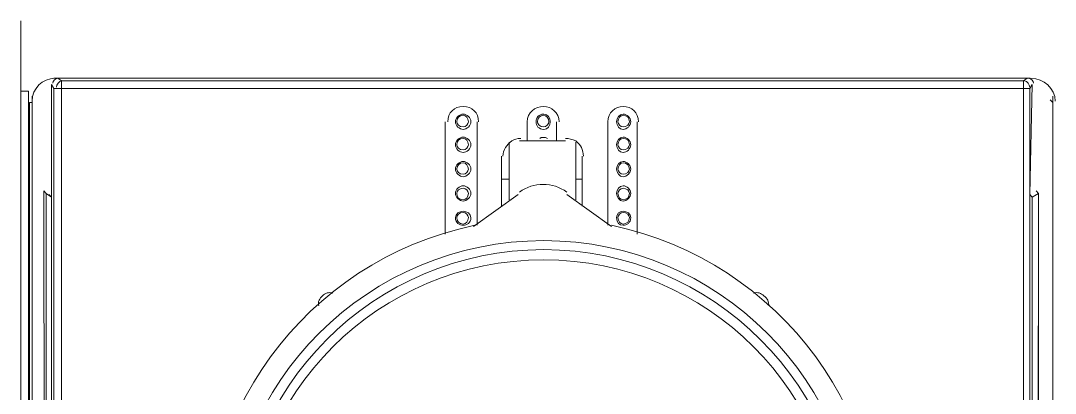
# Model space of a CAD drawing. Header units: metres. Extents: x 2999 to 3164, y 1641 to 1678.
# Drawn here: x 3007.991 to 3009.246, y 1654.757 to 1655.209 of the extents above; entities that cross this region are included whole.
import ezdxf

# ---------------------------------------------------------------- set-up
doc = ezdxf.new("R2010")
doc.units = ezdxf.units.M

msp = doc.modelspace()

# ---------------------------------------------------------------- linework, layer by layer
at = {"color": 7, "linetype": 'Continuous', "lineweight": 20, "true_color": 0x000007}
for points in [[(3007.9907, 1655.2093), (3007.9907, 1652.6781), (3007.9907, 1652.6781)], [(3007.9907, 1655.2093), (3007.9907, 1652.6781), (3007.9907, 1652.6781)], [(3009.2152, 1655.1395), (3008.031, 1655.1395), (3008.031, 1655.1395)], [(3008.0357, 1655.1395), (3008.0403, 1655.1364), (3008.0403, 1655.1364)], [(3009.2121, 1655.1395), (3008.0357, 1655.1395), (3008.0357, 1655.1395)], [(3008.0403, 1655.1364), (3009.2074, 1655.1364), (3009.2074, 1655.1364)], [(3009.2074, 1655.127), (3008.0403, 1655.127), (3008.0403, 1655.1364)], [(3009.2074, 1655.1364), (3009.2121, 1655.1395), (3009.2121, 1655.1395)], [(3009.2152, 1655.127), (3009.2074, 1655.127), (3009.2074, 1655.1364)], [(3007.9907, 1654.0407), (3008, 1654.0438), (3008, 1655.1239), (3007.9907, 1655.1239)], [(3008.031, 1653.2104), (3008.031, 1655.127), (3008.0279, 1655.1317), (3008.0279, 1654.9951)], [(3008.031, 1655.127), (3008.0403, 1655.127), (3008.0403, 1653.5006)], [(3009.2074, 1653.4059), (3009.2074, 1655.127), (3009.2074, 1655.127)], [(3009.2183, 1654.9951), (3009.2152, 1654.9982), (3009.2183, 1655.1317), (3009.2152, 1655.127), (3009.2152, 1653.4059)], [(3008.0046, 1655.11), (3008.0015, 1655.11), (3008.0015, 1655.11)], [(3008.0015, 1655.11), (3008.0015, 1652.6905), (3008.0015, 1652.6905)], [(3008.0046, 1655.1177), (3008.0046, 1652.692), (3008.0046, 1652.692)], [(3009.2431, 1655.11), (3009.24, 1655.1131), (3009.24, 1655.1131)], [(3009.2431, 1655.1177), (3009.2431, 1652.692), (3009.2431, 1652.692)], [(3009.2431, 1655.11), (3009.2431, 1652.6905), (3009.2431, 1652.6905)], [(3008.5059, 1655.0867), (3008.5059, 1654.9501), (3008.5059, 1654.9501)], [(3008.5447, 1654.961), (3008.5447, 1655.0867), (3008.5447, 1655.0867)], [(3008.6052, 1655.0867), (3008.6052, 1655.0634), (3008.6052, 1655.0634)], [(3008.6409, 1655.0634), (3008.6409, 1655.0867), (3008.6409, 1655.0867)], [(3008.703, 1655.0867), (3008.703, 1654.961), (3008.703, 1654.961)], [(3008.7387, 1654.9501), (3008.7387, 1655.0867), (3008.7387, 1655.0867)], [(3008.5835, 1655.0619), (3008.5835, 1655.0169), (3008.5835, 1655.0169)], [(3008.5959, 1655.0634), (3008.6518, 1655.0634), (3008.6518, 1655.0634)], [(3008.6254, 1655.0634), (3008.6239, 1655.0634), (3008.6223, 1655.0634)], [(3008.6642, 1655.0619), (3008.6642, 1655.0169), (3008.6642, 1655.0169)], [(3008.5742, 1655.0448), (3008.5742, 1655.0169), (3008.5742, 1655.0169)], [(3008.672, 1655.0448), (3008.672, 1655.0169), (3008.672, 1655.0169)], [(3008.5835, 1654.992), (3008.5835, 1655.0169), (3008.5742, 1655.0169), (3008.5742, 1654.9843)], [(3008.672, 1654.9843), (3008.672, 1655.0169), (3008.6642, 1655.0169), (3008.6642, 1654.992)], [(3008.0217, 1654.9998), (3008.0186, 1655.0029), (3008.0217, 1652.7541)], [(3008.0279, 1652.7541), (3008.0279, 1654.9951), (3008.0217, 1654.9998), (3008.0217, 1652.7541)], [(3008.0279, 1654.9951), (3008.0248, 1654.9982), (3008.0248, 1654.9982)], [(3008.5401, 1654.9594), (3008.5944, 1654.9982), (3008.5944, 1654.9982)], [(3008.6534, 1654.9982), (3008.7077, 1654.9594), (3008.7077, 1654.9594)], [(3009.226, 1652.7541), (3009.226, 1654.9998), (3009.2183, 1654.9951), (3009.2183, 1652.7541)], [(3009.226, 1652.7541), (3009.2229, 1652.7572), (3009.226, 1654.9998), (3009.2229, 1655.0029)]]:
    msp.add_lwpolyline(points, dxfattribs=at)
for points in [[(3008.0326, 1655.1395), (3008.0171, 1655.1395), (3008.0046, 1655.127), (3008.0046, 1655.1115)], [(3008.0326, 1655.1395), (3008.0171, 1655.1395), (3008.0046, 1655.127), (3008.0046, 1655.1115)], [(3008.0372, 1655.1395), (3008.0326, 1655.1395), (3008.0295, 1655.1364), (3008.0295, 1655.1333)], [(3008.0403, 1655.1364), (3008.0372, 1655.1364), (3008.0341, 1655.1317), (3008.0341, 1655.1286)], [(3009.2152, 1655.1286), (3009.2152, 1655.1317), (3009.2121, 1655.1364), (3009.209, 1655.1364)], [(3009.2198, 1655.1333), (3009.2198, 1655.1364), (3009.2167, 1655.1395), (3009.2121, 1655.1395)], [(3009.2462, 1655.1115), (3009.2462, 1655.127), (3009.2322, 1655.1395), (3009.2167, 1655.1395)], [(3009.2462, 1655.1115), (3009.2462, 1655.127), (3009.2322, 1655.1395), (3009.2167, 1655.1395)], [(3008.5866, 1655.0634), (3008.5804, 1655.0588), (3008.5758, 1655.0526), (3008.5758, 1655.0448)], [(3008.5975, 1655.0665), (3008.5928, 1655.0665), (3008.5897, 1655.065), (3008.5866, 1655.0634)], [(3008.6301, 1655.0665), (3008.627, 1655.0681), (3008.6223, 1655.0681), (3008.6208, 1655.0665)], [(3008.6642, 1655.0634), (3008.6596, 1655.065), (3008.6565, 1655.0665), (3008.6518, 1655.0665)], [(3008.6735, 1655.0448), (3008.6735, 1655.0526), (3008.6704, 1655.0588), (3008.6642, 1655.0634)], [(3008.6534, 1655.0013), (3008.6363, 1655.0138), (3008.613, 1655.0138), (3008.5959, 1655.0013)]]:
    msp.add_open_spline(points, degree=3, dxfattribs=at)
for points, knots in [([(3008.5463, 1655.0867), (3008.5463, 1655.0976), (3008.5385, 1655.1053), (3008.5276, 1655.1053), (3008.5276, 1655.1053), (3008.5168, 1655.1053), (3008.509, 1655.0976), (3008.509, 1655.0867)], [0, 0, 0, 0, 0.125, 0.125, 0.125, 0.125001, 1, 1, 1, 1]), ([(3008.644, 1655.0867), (3008.644, 1655.0976), (3008.6347, 1655.1053), (3008.6254, 1655.1053), (3008.6254, 1655.1053), (3008.6146, 1655.1053), (3008.6052, 1655.0976), (3008.6052, 1655.0867)], [0, 0, 0, 0, 0.125, 0.125, 0.125, 0.125001, 1, 1, 1, 1]), ([(3008.7403, 1655.0867), (3008.7403, 1655.0976), (3008.7325, 1655.1053), (3008.7216, 1655.1053), (3008.7216, 1655.1053), (3008.7123, 1655.1053), (3008.703, 1655.0976), (3008.703, 1655.0867)], [0, 0, 0, 0, 0.125, 0.125, 0.125, 0.125001, 1, 1, 1, 1]), ([(3008.537, 1655.0867), (3008.537, 1655.0913), (3008.5323, 1655.096), (3008.5276, 1655.096), (3008.5276, 1655.096), (3008.523, 1655.096), (3008.5183, 1655.0913), (3008.5183, 1655.0867), (3008.5183, 1655.0867), (3008.5183, 1655.082), (3008.523, 1655.0774), (3008.5276, 1655.0774), (3008.5276, 1655.0774), (3008.5323, 1655.0774), (3008.537, 1655.082), (3008.537, 1655.0867)], [0, 0, 0, 0, 0.0625, 0.0625, 0.0625, 0.062501, 0.125, 0.125, 0.125, 0.125001, 0.1875, 0.1875, 0.1875, 0.187501, 1, 1, 1, 1]), ([(3008.5339, 1655.0867), (3008.5339, 1655.0913), (3008.5308, 1655.0945), (3008.5276, 1655.0945), (3008.5276, 1655.0945), (3008.523, 1655.0945), (3008.5199, 1655.0913), (3008.5199, 1655.0867), (3008.5199, 1655.0867), (3008.5199, 1655.0836), (3008.523, 1655.0805), (3008.5276, 1655.0805), (3008.5276, 1655.0805), (3008.5308, 1655.0805), (3008.5339, 1655.0836), (3008.5339, 1655.0867)], [0, 0, 0, 0, 0.0625, 0.0625, 0.0625, 0.062501, 0.125, 0.125, 0.125, 0.125001, 0.1875, 0.1875, 0.1875, 0.187501, 1, 1, 1, 1]), ([(3008.6332, 1655.0867), (3008.6332, 1655.0913), (3008.6301, 1655.096), (3008.6254, 1655.096), (3008.6254, 1655.096), (3008.6192, 1655.096), (3008.6161, 1655.0913), (3008.6161, 1655.0867), (3008.6161, 1655.0867), (3008.6161, 1655.082), (3008.6192, 1655.0774), (3008.6254, 1655.0774), (3008.6254, 1655.0774), (3008.6301, 1655.0774), (3008.6332, 1655.082), (3008.6332, 1655.0867)], [0, 0, 0, 0, 0.0625, 0.0625, 0.0625, 0.062501, 0.125, 0.125, 0.125, 0.125001, 0.1875, 0.1875, 0.1875, 0.187501, 1, 1, 1, 1]), ([(3008.6316, 1655.0867), (3008.6316, 1655.0913), (3008.6285, 1655.0945), (3008.6254, 1655.0945), (3008.6254, 1655.0945), (3008.6208, 1655.0945), (3008.6177, 1655.0913), (3008.6177, 1655.0867), (3008.6177, 1655.0867), (3008.6177, 1655.0836), (3008.6208, 1655.0805), (3008.6254, 1655.0805), (3008.6254, 1655.0805), (3008.6285, 1655.0805), (3008.6316, 1655.0836), (3008.6316, 1655.0867)], [0, 0, 0, 0, 0.0625, 0.0625, 0.0625, 0.062501, 0.125, 0.125, 0.125, 0.125001, 0.1875, 0.1875, 0.1875, 0.187501, 1, 1, 1, 1]), ([(3008.731, 1655.0867), (3008.731, 1655.0913), (3008.7263, 1655.096), (3008.7216, 1655.096), (3008.7216, 1655.096), (3008.717, 1655.096), (3008.7139, 1655.0913), (3008.7139, 1655.0867), (3008.7139, 1655.0867), (3008.7139, 1655.082), (3008.717, 1655.0774), (3008.7216, 1655.0774), (3008.7216, 1655.0774), (3008.7263, 1655.0774), (3008.731, 1655.082), (3008.731, 1655.0867)], [0, 0, 0, 0, 0.0625, 0.0625, 0.0625, 0.062501, 0.125, 0.125, 0.125, 0.125001, 0.1875, 0.1875, 0.1875, 0.187501, 1, 1, 1, 1]), ([(3008.7294, 1655.0867), (3008.7294, 1655.0913), (3008.7263, 1655.0945), (3008.7216, 1655.0945), (3008.7216, 1655.0945), (3008.7185, 1655.0945), (3008.7154, 1655.0913), (3008.7154, 1655.0867), (3008.7154, 1655.0867), (3008.7154, 1655.0836), (3008.7185, 1655.0805), (3008.7216, 1655.0805), (3008.7216, 1655.0805), (3008.7263, 1655.0805), (3008.7294, 1655.0836), (3008.7294, 1655.0867)], [0, 0, 0, 0, 0.0625, 0.0625, 0.0625, 0.062501, 0.125, 0.125, 0.125, 0.125001, 0.1875, 0.1875, 0.1875, 0.187501, 1, 1, 1, 1]), ([(3008.537, 1655.0588), (3008.537, 1655.0634), (3008.5323, 1655.0681), (3008.5276, 1655.0681), (3008.5276, 1655.0681), (3008.523, 1655.0681), (3008.5183, 1655.0634), (3008.5183, 1655.0588), (3008.5183, 1655.0588), (3008.5183, 1655.0541), (3008.523, 1655.0494), (3008.5276, 1655.0494), (3008.5276, 1655.0494), (3008.5323, 1655.0494), (3008.537, 1655.0541), (3008.537, 1655.0588)], [0, 0, 0, 0, 0.0625, 0.0625, 0.0625, 0.062501, 0.125, 0.125, 0.125, 0.125001, 0.1875, 0.1875, 0.1875, 0.187501, 1, 1, 1, 1]), ([(3008.5339, 1655.0588), (3008.5339, 1655.0634), (3008.5308, 1655.0665), (3008.5276, 1655.0665), (3008.5276, 1655.0665), (3008.523, 1655.0665), (3008.5199, 1655.0634), (3008.5199, 1655.0588), (3008.5199, 1655.0588), (3008.5199, 1655.0557), (3008.523, 1655.0526), (3008.5276, 1655.0526), (3008.5276, 1655.0526), (3008.5308, 1655.0526), (3008.5339, 1655.0557), (3008.5339, 1655.0588)], [0, 0, 0, 0, 0.0625, 0.0625, 0.0625, 0.062501, 0.125, 0.125, 0.125, 0.125001, 0.1875, 0.1875, 0.1875, 0.187501, 1, 1, 1, 1]), ([(3008.731, 1655.0588), (3008.731, 1655.0634), (3008.7263, 1655.0681), (3008.7216, 1655.0681), (3008.7216, 1655.0681), (3008.717, 1655.0681), (3008.7139, 1655.0634), (3008.7139, 1655.0588), (3008.7139, 1655.0588), (3008.7139, 1655.0541), (3008.717, 1655.0494), (3008.7216, 1655.0494), (3008.7216, 1655.0494), (3008.7263, 1655.0494), (3008.731, 1655.0541), (3008.731, 1655.0588)], [0, 0, 0, 0, 0.0625, 0.0625, 0.0625, 0.062501, 0.125, 0.125, 0.125, 0.125001, 0.1875, 0.1875, 0.1875, 0.187501, 1, 1, 1, 1]), ([(3008.7294, 1655.0588), (3008.7294, 1655.0634), (3008.7263, 1655.0665), (3008.7216, 1655.0665), (3008.7216, 1655.0665), (3008.7185, 1655.0665), (3008.7154, 1655.0634), (3008.7154, 1655.0588), (3008.7154, 1655.0588), (3008.7154, 1655.0557), (3008.7185, 1655.0526), (3008.7216, 1655.0526), (3008.7216, 1655.0526), (3008.7263, 1655.0526), (3008.7294, 1655.0557), (3008.7294, 1655.0588)], [0, 0, 0, 0, 0.0625, 0.0625, 0.0625, 0.062501, 0.125, 0.125, 0.125, 0.125001, 0.1875, 0.1875, 0.1875, 0.187501, 1, 1, 1, 1]), ([(3008.537, 1655.0293), (3008.537, 1655.0339), (3008.5323, 1655.0386), (3008.5276, 1655.0386), (3008.5276, 1655.0386), (3008.523, 1655.0386), (3008.5183, 1655.0339), (3008.5183, 1655.0293), (3008.5183, 1655.0293), (3008.5183, 1655.0246), (3008.523, 1655.02), (3008.5276, 1655.02), (3008.5276, 1655.02), (3008.5323, 1655.02), (3008.537, 1655.0246), (3008.537, 1655.0293)], [0, 0, 0, 0, 0.0625, 0.0625, 0.0625, 0.062501, 0.125, 0.125, 0.125, 0.125001, 0.1875, 0.1875, 0.1875, 0.187501, 1, 1, 1, 1]), ([(3008.5339, 1655.0293), (3008.5339, 1655.0324), (3008.5308, 1655.037), (3008.5276, 1655.037), (3008.5276, 1655.037), (3008.523, 1655.037), (3008.5199, 1655.0324), (3008.5199, 1655.0293), (3008.5199, 1655.0293), (3008.5199, 1655.0262), (3008.523, 1655.0231), (3008.5276, 1655.0231), (3008.5276, 1655.0231), (3008.5308, 1655.0231), (3008.5339, 1655.0262), (3008.5339, 1655.0293)], [0, 0, 0, 0, 0.0625, 0.0625, 0.0625, 0.062501, 0.125, 0.125, 0.125, 0.125001, 0.1875, 0.1875, 0.1875, 0.187501, 1, 1, 1, 1]), ([(3008.731, 1655.0293), (3008.731, 1655.0339), (3008.7263, 1655.0386), (3008.7216, 1655.0386), (3008.7216, 1655.0386), (3008.717, 1655.0386), (3008.7139, 1655.0339), (3008.7139, 1655.0293), (3008.7139, 1655.0293), (3008.7139, 1655.0246), (3008.717, 1655.02), (3008.7216, 1655.02), (3008.7216, 1655.02), (3008.7263, 1655.02), (3008.731, 1655.0246), (3008.731, 1655.0293)], [0, 0, 0, 0, 0.0625, 0.0625, 0.0625, 0.062501, 0.125, 0.125, 0.125, 0.125001, 0.1875, 0.1875, 0.1875, 0.187501, 1, 1, 1, 1]), ([(3008.7294, 1655.0293), (3008.7294, 1655.0324), (3008.7263, 1655.037), (3008.7216, 1655.037), (3008.7216, 1655.037), (3008.7185, 1655.037), (3008.7154, 1655.0324), (3008.7154, 1655.0293), (3008.7154, 1655.0293), (3008.7154, 1655.0262), (3008.7185, 1655.0231), (3008.7216, 1655.0231), (3008.7216, 1655.0231), (3008.7263, 1655.0231), (3008.7294, 1655.0262), (3008.7294, 1655.0293)], [0, 0, 0, 0, 0.0625, 0.0625, 0.0625, 0.062501, 0.125, 0.125, 0.125, 0.125001, 0.1875, 0.1875, 0.1875, 0.187501, 1, 1, 1, 1]), ([(3008.537, 1654.9998), (3008.537, 1655.0044), (3008.5323, 1655.0091), (3008.5276, 1655.0091), (3008.5276, 1655.0091), (3008.523, 1655.0091), (3008.5183, 1655.0044), (3008.5183, 1654.9998), (3008.5183, 1654.9998), (3008.5183, 1654.9951), (3008.523, 1654.9905), (3008.5276, 1654.9905), (3008.5276, 1654.9905), (3008.5323, 1654.9905), (3008.537, 1654.9951), (3008.537, 1654.9998)], [0, 0, 0, 0, 0.0625, 0.0625, 0.0625, 0.062501, 0.125, 0.125, 0.125, 0.125001, 0.1875, 0.1875, 0.1875, 0.187501, 1, 1, 1, 1]), ([(3008.731, 1654.9998), (3008.731, 1655.0044), (3008.7263, 1655.0091), (3008.7216, 1655.0091), (3008.7216, 1655.0091), (3008.717, 1655.0091), (3008.7139, 1655.0044), (3008.7139, 1654.9998), (3008.7139, 1654.9998), (3008.7139, 1654.9951), (3008.717, 1654.9905), (3008.7216, 1654.9905), (3008.7216, 1654.9905), (3008.7263, 1654.9905), (3008.731, 1654.9951), (3008.731, 1654.9998)], [0, 0, 0, 0, 0.0625, 0.0625, 0.0625, 0.062501, 0.125, 0.125, 0.125, 0.125001, 0.1875, 0.1875, 0.1875, 0.187501, 1, 1, 1, 1]), ([(3008.5339, 1654.9998), (3008.5339, 1655.0029), (3008.5308, 1655.006), (3008.5276, 1655.006), (3008.5276, 1655.006), (3008.523, 1655.006), (3008.5199, 1655.0029), (3008.5199, 1654.9998), (3008.5199, 1654.9998), (3008.5199, 1654.9951), (3008.523, 1654.992), (3008.5276, 1654.992), (3008.5276, 1654.992), (3008.5308, 1654.992), (3008.5339, 1654.9951), (3008.5339, 1654.9998)], [0, 0, 0, 0, 0.0625, 0.0625, 0.0625, 0.062501, 0.125, 0.125, 0.125, 0.125001, 0.1875, 0.1875, 0.1875, 0.187501, 1, 1, 1, 1]), ([(3008.7294, 1654.9998), (3008.7294, 1655.0029), (3008.7263, 1655.006), (3008.7216, 1655.006), (3008.7216, 1655.006), (3008.7185, 1655.006), (3008.7154, 1655.0029), (3008.7154, 1654.9998), (3008.7154, 1654.9998), (3008.7154, 1654.9951), (3008.7185, 1654.992), (3008.7216, 1654.992), (3008.7216, 1654.992), (3008.7263, 1654.992), (3008.7294, 1654.9951), (3008.7294, 1654.9998)], [0, 0, 0, 0, 0.0625, 0.0625, 0.0625, 0.062501, 0.125, 0.125, 0.125, 0.125001, 0.1875, 0.1875, 0.1875, 0.187501, 1, 1, 1, 1]), ([(3008.537, 1654.9703), (3008.537, 1654.975), (3008.5323, 1654.9781), (3008.5276, 1654.9781), (3008.5276, 1654.9781), (3008.523, 1654.9781), (3008.5183, 1654.975), (3008.5183, 1654.9703), (3008.5183, 1654.9703), (3008.5183, 1654.9641), (3008.523, 1654.961), (3008.5276, 1654.961), (3008.5276, 1654.961), (3008.5323, 1654.961), (3008.537, 1654.9641), (3008.537, 1654.9703)], [0, 0, 0, 0, 0.0625, 0.0625, 0.0625, 0.062501, 0.125, 0.125, 0.125, 0.125001, 0.1875, 0.1875, 0.1875, 0.187501, 1, 1, 1, 1]), ([(3008.5339, 1654.9703), (3008.5339, 1654.9734), (3008.5308, 1654.9765), (3008.5276, 1654.9765), (3008.5276, 1654.9765), (3008.523, 1654.9765), (3008.5199, 1654.9734), (3008.5199, 1654.9703), (3008.5199, 1654.9703), (3008.5199, 1654.9656), (3008.523, 1654.9625), (3008.5276, 1654.9625), (3008.5276, 1654.9625), (3008.5308, 1654.9625), (3008.5339, 1654.9656), (3008.5339, 1654.9703)], [0, 0, 0, 0, 0.0625, 0.0625, 0.0625, 0.062501, 0.125, 0.125, 0.125, 0.125001, 0.1875, 0.1875, 0.1875, 0.187501, 1, 1, 1, 1]), ([(3008.731, 1654.9703), (3008.731, 1654.975), (3008.7263, 1654.9781), (3008.7216, 1654.9781), (3008.7216, 1654.9781), (3008.717, 1654.9781), (3008.7139, 1654.975), (3008.7139, 1654.9703), (3008.7139, 1654.9703), (3008.7139, 1654.9641), (3008.717, 1654.961), (3008.7216, 1654.961), (3008.7216, 1654.961), (3008.7263, 1654.961), (3008.731, 1654.9641), (3008.731, 1654.9703)], [0, 0, 0, 0, 0.0625, 0.0625, 0.0625, 0.062501, 0.125, 0.125, 0.125, 0.125001, 0.1875, 0.1875, 0.1875, 0.187501, 1, 1, 1, 1]), ([(3008.7294, 1654.9703), (3008.7294, 1654.9734), (3008.7263, 1654.9765), (3008.7216, 1654.9765), (3008.7216, 1654.9765), (3008.7185, 1654.9765), (3008.7154, 1654.9734), (3008.7154, 1654.9703), (3008.7154, 1654.9703), (3008.7154, 1654.9656), (3008.7185, 1654.9625), (3008.7216, 1654.9625), (3008.7216, 1654.9625), (3008.7263, 1654.9625), (3008.7294, 1654.9656), (3008.7294, 1654.9703)], [0, 0, 0, 0, 0.0625, 0.0625, 0.0625, 0.062501, 0.125, 0.125, 0.125, 0.125001, 0.1875, 0.1875, 0.1875, 0.187501, 1, 1, 1, 1]), ([(3008.5416, 1654.961), (3008.3352, 1654.9175), (3008.1955, 1654.7266), (3008.2173, 1654.5171), (3008.2173, 1654.5171), (3008.2374, 1654.3076), (3008.4144, 1654.1478), (3008.6254, 1654.1478), (3008.6254, 1654.1478), (3008.8349, 1654.1478), (3009.0119, 1654.3076), (3009.032, 1654.5171), (3009.032, 1654.5171), (3009.0538, 1654.7266), (3008.9141, 1654.9175), (3008.7077, 1654.961)], [0, 0, 0, 0, 0.0625, 0.0625, 0.0625, 0.062501, 0.125, 0.125, 0.125, 0.125001, 0.1875, 0.1875, 0.1875, 0.187501, 1, 1, 1, 1]), ([(3009.0088, 1654.559), (3009.0088, 1654.7716), (3008.8365, 1654.9424), (3008.6254, 1654.9424), (3008.6254, 1654.9424), (3008.4128, 1654.9424), (3008.2405, 1654.7716), (3008.2405, 1654.559), (3008.2405, 1654.559), (3008.2405, 1654.3464), (3008.4128, 1654.1741), (3008.6254, 1654.1741), (3008.6254, 1654.1741), (3008.8365, 1654.1741), (3009.0088, 1654.3464), (3009.0088, 1654.559)], [0, 0, 0, 0, 0.0625, 0.0625, 0.0625, 0.062501, 0.125, 0.125, 0.125, 0.125001, 0.1875, 0.1875, 0.1875, 0.187501, 1, 1, 1, 1]), ([(3008.9979, 1654.559), (3008.9979, 1654.7639), (3008.8303, 1654.9315), (3008.6254, 1654.9315), (3008.6254, 1654.9315), (3008.419, 1654.9315), (3008.253, 1654.7639), (3008.253, 1654.559), (3008.253, 1654.559), (3008.253, 1654.3526), (3008.419, 1654.1866), (3008.6254, 1654.1866), (3008.6254, 1654.1866), (3008.8303, 1654.1866), (3008.9979, 1654.3526), (3008.9979, 1654.559)], [0, 0, 0, 0, 0.0625, 0.0625, 0.0625, 0.062501, 0.125, 0.125, 0.125, 0.125001, 0.1875, 0.1875, 0.1875, 0.187501, 1, 1, 1, 1]), ([(3008.9855, 1654.559), (3008.9855, 1654.7577), (3008.8241, 1654.9191), (3008.6254, 1654.9191), (3008.6254, 1654.9191), (3008.4252, 1654.9191), (3008.2638, 1654.7577), (3008.2638, 1654.559), (3008.2638, 1654.559), (3008.2638, 1654.3588), (3008.4252, 1654.1974), (3008.6254, 1654.1974), (3008.6254, 1654.1974), (3008.8241, 1654.1974), (3008.9855, 1654.3588), (3008.9855, 1654.559)], [0, 0, 0, 0, 0.0625, 0.0625, 0.0625, 0.062501, 0.125, 0.125, 0.125, 0.125001, 0.1875, 0.1875, 0.1875, 0.187501, 1, 1, 1, 1]), ([(3008.3693, 1654.8787), (3008.3647, 1654.8803), (3008.36, 1654.8787), (3008.3569, 1654.8756), (3008.3569, 1654.8756), (3008.3538, 1654.8725), (3008.3507, 1654.8679), (3008.3523, 1654.8632)], [0, 0, 0, 0, 0.125, 0.125, 0.125, 0.125001, 1, 1, 1, 1]), ([(3008.8986, 1654.8632), (3008.8986, 1654.8679), (3008.897, 1654.8725), (3008.8924, 1654.8756), (3008.8924, 1654.8756), (3008.8893, 1654.8787), (3008.8846, 1654.8803), (3008.8799, 1654.8787)], [0, 0, 0, 0, 0.125, 0.125, 0.125, 0.125001, 1, 1, 1, 1])]:
    msp.add_open_spline(points, degree=3, knots=knots, dxfattribs=at)

doc.saveas('drawing.dxf')
